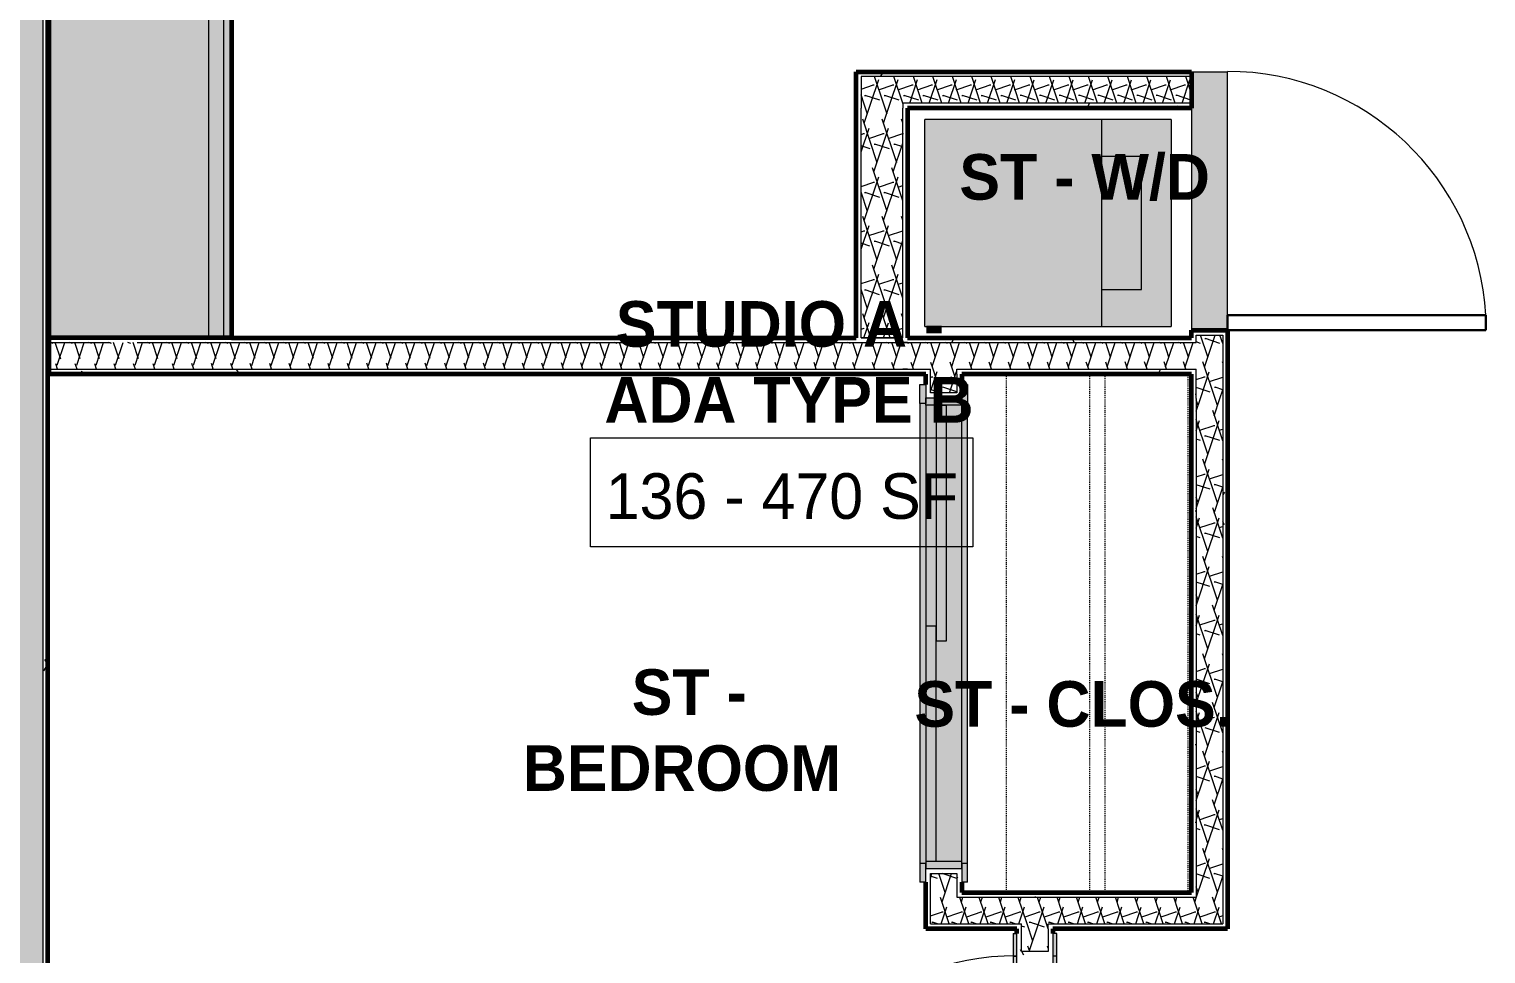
# Model space of a CAD drawing. Header units: inches. Extents: x -4110 to -1807, y 9775 to 11251.
# Drawn here: x -3404.7 to -3212.9, y 10570.9 to 10692.5 of the extents above; entities that cross this region are included whole.
import ezdxf

# ---------------------------------------------------------------- set-up
doc = ezdxf.new("R2010")
doc.units = ezdxf.units.IN
doc.header["$MEASUREMENT"] = 0
doc.linetypes.add('Dash', pattern=[0.25, 0.125, -0.125])
for name, color, linetype, lineweight in [('0-1', 7, 'Continuous', 5), ('0-2', 7, 'Continuous', 9), ('A-AREA-IDEN', 2, 'Continuous', 9), ('A-DOOR', 31, 'Continuous', 18), ('A-DOOR-3', 7, 'Continuous', 9), ('A-DOOR-4', 50, 'Continuous', 30), ('A-DOOR-FRAM-1', 31, 'Continuous', 18), ('A-DOOR-FRAM-2', 7, 'Continuous', 9), ('A-WALL', 113, 'Continuous', 18), ('A-WALL-1', 8, 'Continuous', 5), ('A-WALL-5', 250, 'Continuous', 60), ('A-WALL-6', 10, 'Continuous', 18), ('A-WALL-PATT-1', 7, 'Continuous', 9), ('A-WALL-PATT-2', 253, 'Continuous', 9), ('A-WALL-PATT-4', 111, 'Continuous', 9), ('I-WALL-5', 2, 'Continuous', 60), ('P-SANR-FIXT-1', 135, 'Continuous', 9), ('P-SANR-FIXT-2', 7, 'Continuous', 9), ('Q-CASE-1', 7, 'Continuous', 9), ('Q-CASE-6', 253, 'Continuous', 9), ('Q-CASE-7', 250, 'Continuous', 60), ('Q-CASE-HDLN-1', 7, 'Dash', 9)]:
    doc.layers.add(name, color=color, linetype=linetype, lineweight=lineweight)
doc.styles.add('Century Gothic', font='ufonts.com_century-gothic.ttf', dxfattribs={"height": 6})
doc.styles.add('Century Gothic_B', font='GOTHICB.TTF', dxfattribs={"height": 6})
pattern_1 = [(0, (0, 0), (20.48, 5.12), [0.845, -14.515, 0.845, -14.515, -81.92]), (0, (0, 0), (20.48, 5.12), [-30.72, 0.845, -29.875, 0.845, -14.515, -35.84]), (0, (0, 0), (20.48, 5.12), [-76.8, 0.845, -9.395, 0.845, -24.755]), (120, (7.68, 2.56), (-14.67405, 15.1762003), [0.845, -14.515, 0.845, -14.515, -81.92]), (120, (7.68, 2.56), (-14.67405, 15.1762003), [-30.72, 0.845, -29.875, 0.845, -14.515, -35.84]), (120, (7.68, 2.56), (-14.67405, 15.1762003), [-76.8, 0.845, -9.395, 0.845, -24.755]), (240, (10.24, 12.8), (-5.80595, -20.2962003), [0.845, -14.515, 0.845, -14.515, -81.92]), (240, (10.24, 12.8), (-5.80595, -20.2962003), [-30.72, 0.845, -29.875, 0.845, -14.515, -35.84]), (240, (10.24, 12.8), (-5.80595, -20.2962003), [-76.8, 0.845, -9.395, 0.845, -24.755])]
pattern_2 = [(161.57, (0.32, 0.32), (-2.560496185, -0.000537386), [0, -18.214, 2.022, 0]), (18.43, (-0.32, 0.32), (-2.560496185, 0.000537386), [0, -18.214, 2.022, 0]), (108.43, (0.32, 0.32), (1.27922091, -6.400876726), [6.07, -14.166]), (71.57, (-0.32, 0.32), (1.27922091, 6.400876726), [6.07, -14.166])]

# ---------------------------------------------------------------- blocks, each defined once
blk = doc.blocks.new('SLIDING - FLUSH - SLIDING - FLUSH - 5-0 x 6-8-3934327-ENLARGED RCP - 1ST FLOOR PLAN - WEST')
at = {"layer": 'A-DOOR'}
for points in [[(-30.25, 3), (-32.75, 3), (-32.75, 2.25), (-30.25, 2.25)], [(30.25, 2.38), (30.25, 3), (-30.25, 3), (-30.25, 2.25), (30.25, 2.25)], [(1, 2.25), (-30, 2.25), (-30, 0.87), (1, 0.87)], [(32.75, 2.38), (32.75, 3), (30.25, 3), (30.25, 2.25), (32.75, 2.25)], [(30, 0.87), (-1, 0.87), (-1, -0.5), (30, -0.5)], [(-30.25, -3.25), (-30.25, -2.5), (-32.75, -2.5), (-32.75, -3.25), (-31, -3.25)], [(30.25, -3.25), (30.25, -2.5), (-30.25, -2.5), (-30.25, -3.25), (30.14, -3.25)], [(32.75, -3.25), (32.75, -2.5), (30.25, -2.5), (30.25, -3.25), (31, -3.25)]]:
    blk.add_hatch(color=256, dxfattribs=at).paths.add_polyline_path(points, flags=0)
at = {"layer": 'A-DOOR-FRAM-1'}
for points in [[(-30, 2.25), (-31, 2.25), (-31, -2.5), (-30, -2.5), (-30, 0.87)], [(31, 2.25), (30, 2.25), (30, -2.5), (31, -2.5)]]:
    blk.add_hatch(color=256, dxfattribs=at).paths.add_polyline_path(points, flags=0)
h = blk.add_hatch(color=256, dxfattribs=at)
h.paths.add_polyline_path([(30, -0.5), (-1, -0.5), (-1, 0.87), (-30, 0.87), (-30, -2.5), (30, -2.5)], flags=0)
h.paths.add_polyline_path([(30, 0.87), (30, 2.25), (1, 2.25), (1, 0.87), (9.61, 0.87)], flags=0)
at = {"layer": 'A-DOOR-3'}
for p, q in [((-32.75, 2.25), (-32.75, 3)), ((-30.25, 3), (-32.75, 3)), ((-32.75, 2.25), (-30.25, 2.25)), ((30.25, 3), (-30.25, 3)), ((-30.25, 3), (-30.25, 2.25)), ((1, 2.25), (-30, 2.25)), ((-30, 2.25), (-30, 0.87)), ((1, 2.25), (1, 0.87)), ((30.25, 2.25), (30.25, 3)), ((30.25, 3), (32.75, 3)), ((32.75, 2.25), (30.25, 2.25)), ((32.75, 3), (32.75, 2.25)), ((-30, 0.87), (1, 0.87)), ((30, 0.87), (-1, 0.87)), ((-1, 0.87), (-1, -0.5)), ((30, 0.87), (30, -0.5)), ((-1, -0.5), (30, -0.5)), ((-32.75, -3.25), (-32.75, -2.5)), ((-30.25, -2.5), (-32.75, -2.5)), ((-32.75, -3.25), (-30.25, -3.25)), ((-30.25, -2.5), (-30.25, -3.25)), ((-30.25, -3.25), (30.25, -3.25)), ((30.25, -2.5), (32.75, -2.5)), ((30.25, -3.25), (30.25, -2.5)), ((32.75, -3.25), (30.25, -3.25)), ((32.75, -2.5), (32.75, -3.25))]:
    blk.add_line(p, q, dxfattribs=at)
at = {"layer": 'A-DOOR-FRAM-2'}
for p, q in [((-30, 2.25), (-31, 2.25)), ((-31, -2.5), (-31, 2.25)), ((-30, 2.25), (-30, -2.5)), ((30, 2.25), (1, 2.25)), ((30, -2.5), (30, 2.25)), ((30, 2.25), (31, 2.25)), ((31, 2.25), (31, -2.5)), ((-31, -2.5), (-30, -2.5)), ((-30, -2.5), (30, -2.5)), ((31, -2.5), (30, -2.5))]:
    blk.add_line(p, q, dxfattribs=at)
blk = doc.blocks.new('SWING - SINGLE - FLUSH - SWING - FLUSH - 2-10 x 6-8 - PRIVACY-3983845-ENLARGED RCP - 1ST FLOOR PLAN - WEST')
at = {"layer": 'A-DOOR-FRAM-1'}
for points in [[(-20, 2.38), (-17, 2.38), (-17, 2.88), (-20, 2.88)], [(-17, 2.38), (17, 2.38), (17, 2.88), (-17, 2.88)], [(17, 2.38), (20, 2.38), (20, 2.88), (17, 2.88)], [(-20, -2.87), (-17, -2.87), (-17, -2.37), (-20, -2.37)], [(-17, -2.87), (17, -2.87), (17, -2.37), (-17, -2.37)], [(17, -2.87), (20, -2.87), (20, -2.37), (17, -2.37)]]:
    blk.add_hatch(color=256, dxfattribs=at).paths.add_polyline_path(points, flags=0)
at = {"layer": 'A-DOOR-3'}
blk.add_arc((17, -2.37), 34.07, 180, 266.6343, dxfattribs=at)
at = {"layer": 'A-DOOR-4'}
for p, q in [((15, -2.37), (15, -36.38)), ((17, -2.37), (15, -2.37)), ((17, -2.37), (17, -36.38)), ((17, -36.38), (15, -36.38))]:
    blk.add_line(p, q, dxfattribs=at)
at = {"layer": 'A-DOOR-FRAM-2'}
for p, q in [((-17, 2.88), (-20, 2.88)), ((-20, 2.88), (-20, 2.38)), ((-20, 2.38), (-17, 2.38)), ((17, 2.88), (-17, 2.88)), ((-17, 2.88), (-17, 2.38)), ((-17, 2.38), (17, 2.38)), ((20, 2.88), (17, 2.88)), ((17, 2.88), (17, 2.38)), ((17, 2.38), (20, 2.38)), ((20, 2.88), (20, 2.38)), ((-17, -2.37), (-20, -2.37)), ((-20, -2.87), (-20, -2.37)), ((-20, -2.87), (-17, -2.87)), ((17, -2.37), (-17, -2.37)), ((-17, -2.87), (-17, -2.37)), ((-17, -2.87), (17, -2.87)), ((20, -2.37), (17, -2.37)), ((17, -2.87), (17, -2.37)), ((17, -2.87), (20, -2.87)), ((20, -2.87), (20, -2.37))]:
    blk.add_line(p, q, dxfattribs=at)
blk = doc.blocks.new('OD_CW_Closet - OD_CW_Closet-3786619-ENLARGED RCP - 1ST FLOOR PLAN - WEST')
at = {"layer": 'Q-CASE-HDLN-1'}
for p, q in [((68.99, 24), (0.74, 24)), ((0.74, 13), (68.99, 13)), ((0.74, 11), (68.99, 11)), ((0.74, 0), (68.99, 0))]:
    blk.add_line(p, q, dxfattribs=at)
blk = doc.blocks.new('SWING - SINGLE - FLUSH - SWING - OFFSET PIVOT - 34_ x 80_ - DRYWALL FRAME-3983855-ENLARGED RCP - 1ST FLOOR PLAN - WEST')
at = {"layer": 'A-DOOR-3'}
blk.add_arc((17, 2.37), 34.07, 93.3657, 180, dxfattribs=at)
at = {"layer": 'A-DOOR-4'}
for p, q in [((15, 2.37), (15, 36.38)), ((17, 36.38), (15, 36.38)), ((17, 2.37), (17, 36.38)), ((17, 2.37), (15, 2.37))]:
    blk.add_line(p, q, dxfattribs=at)
blk = doc.blocks.new('Stacked Washer and Dryer - 26_x25_ - Private-3627842-ENLARGED RCP - 1ST FLOOR PLAN - WEST')
at = {"layer": 'P-SANR-FIXT-1'}
blk.add_hatch(color=256, dxfattribs=at).paths.add_polyline_path([(29.04, 13.62), (0, 13.62), (0, -13.63), (32.44, -13.63), (32.44, 13.62)], flags=0)
at = {"layer": 'P-SANR-FIXT-2'}
for p, q in [((32.44, 13.62), (0, 13.62)), ((0, -13.63), (0, 13.62)), ((23.34, -13.63), (23.34, 13.62)), ((32.44, 13.62), (32.44, -13.63)), ((28.53, 8.75), (23.34, 8.75)), ((28.53, -8.75), (28.53, 8.75)), ((23.34, -8.75), (28.53, -8.75)), ((0, -13.63), (32.44, -13.63))]:
    blk.add_line(p, q, dxfattribs=at)
blk = doc.blocks.new('OD_CW_Base Cabinet - OD_CW_Base Cabinet-3857769-ENLARGED RCP - 1ST FLOOR PLAN - WEST')
at = {"layer": 'Q-CASE-6'}
for points in [[(0.74, -1), (162.69, -1), (162.69, 0), (0.74, 0)], [(0.74, -3), (162.69, -3), (162.69, -1), (0.74, -1)], [(0.74, -14.43), (0.74, -24), (162.69, -24), (162.69, -3), (0.74, -3)]]:
    blk.add_hatch(color=256, dxfattribs=at).paths.add_polyline_path(points, flags=0)
at = {"layer": 'Q-CASE-1'}
for p, q in [((0.74, 0), (0.74, -1)), ((162.69, 0), (0.74, 0)), ((162.69, -1), (0.74, -1)), ((0.74, -1), (0.74, -3)), ((162.69, -1), (0.74, -1)), ((162.69, -1), (162.69, 0)), ((162.69, -3), (162.69, -1)), ((0.74, -3), (0.74, -24)), ((162.69, -3), (0.74, -3)), ((162.69, -24), (162.69, -3)), ((162.69, -24), (0.74, -24))]:
    blk.add_line(p, q, dxfattribs=at)
at = {"layer": 'Q-CASE-7'}
for p, q in [((0.74, -24), (0.74, 0)), ((0.74, 0), (162.69, 0)), ((162.69, 0), (162.69, -24)), ((162.69, -24), (0.74, -24))]:
    blk.add_line(p, q, dxfattribs=at)
blk = doc.blocks.new('CTR - 1st Phase - Unit Layouts_rvt-1-ENLARGED RCP - 1ST FLOOR PLAN - WEST')
at = {"layer": 'A-WALL-1'}
blk.add_hatch(color=256, dxfattribs=at).paths.add_polyline_path([(-3246.92, 10652.91), (-3246.92, 10686.91), (-3251.67, 10686.91), (-3251.67, 10652.91), (-3247.55, 10652.91)], flags=0)
at = {"layer": 'A-WALL-PATT-1'}
h = blk.add_hatch(dxfattribs=at)
h.set_pattern_fill('FP_1', color=256, style=0, pattern_type=2)
h.set_pattern_definition(pattern_1)
h.paths.add_polyline_path([(-3286.8, 10686.29), (-3251.67, 10686.29), (-3251.67, 10686.91), (-3295.8, 10686.91), (-3295.8, 10686.29), (-3289.67, 10686.29)], flags=0)
h = blk.add_hatch(dxfattribs=at)
h.set_pattern_fill('FP_1', color=256, style=0, pattern_type=2)
h.set_pattern_definition(pattern_1)
h.paths.add_polyline_path([(-3289.67, 10682.16), (-3251.67, 10682.16), (-3251.67, 10682.79), (-3289.67, 10682.79)], flags=0)
h = blk.add_hatch(dxfattribs=at)
h.set_pattern_fill('FP_1', color=256, style=0, pattern_type=2)
h.set_pattern_definition(pattern_1)
h.paths.add_polyline_path([(-3251.05, 10643.92), (-3251.05, 10647.79), (-3251.67, 10647.79), (-3251.67, 10643.92)], flags=0)
h.paths.add_polyline_path([(-3251.05, 10651.29), (-3251.05, 10652.29), (-3249.3, 10652.29), (-3249.3, 10652.91), (-3251.67, 10652.91), (-3251.67, 10651.29)], flags=0)
h = blk.add_hatch(dxfattribs=at)
h.set_pattern_fill('FP_1', color=256, style=0, pattern_type=2)
h.set_pattern_definition(pattern_1)
h.paths.add_polyline_path([(-3394.24, 10651.29), (-3394.24, 10651.91), (-3402.05, 10651.91), (-3402.05, 10651.29)], flags=0)
h.paths.add_polyline_path([(-3381.05, 10651.29), (-3289.05, 10651.29), (-3289.05, 10651.91), (-3390.49, 10651.91), (-3390.49, 10651.29)], flags=0)
h = blk.add_hatch(dxfattribs=at)
h.set_pattern_fill('FP_1', color=256, style=0, pattern_type=2)
h.set_pattern_definition(pattern_1)
h.paths.add_polyline_path([(-3281.92, 10651.29), (-3251.67, 10651.29), (-3251.67, 10651.91), (-3289.05, 10651.91), (-3289.05, 10651.29), (-3282.55, 10651.29)], flags=0)
h = blk.add_hatch(dxfattribs=at)
h.set_pattern_fill('FP_1', color=256, style=0, pattern_type=2)
h.set_pattern_definition(pattern_1)
h.paths.add_polyline_path([(-3402.05, 10647.16), (-3289.05, 10647.16), (-3289.05, 10647.79), (-3402.05, 10647.79)], flags=0)
h = blk.add_hatch(dxfattribs=at)
h.set_pattern_fill('FP_1', color=256, style=0, pattern_type=2)
h.set_pattern_definition(pattern_1)
h.paths.add_polyline_path([(-3289.05, 10647.16), (-3286.05, 10647.16), (-3286.05, 10647.79), (-3289.05, 10647.79)], flags=0)
h.paths.add_polyline_path([(-3252.46, 10647.16), (-3251.67, 10647.16), (-3251.67, 10647.79), (-3282.55, 10647.79), (-3282.55, 10647.16), (-3254.36, 10647.16)], flags=0)
h = blk.add_hatch(dxfattribs=at)
h.set_pattern_fill('FP_1', color=256, style=0, pattern_type=2)
h.set_pattern_definition(pattern_1)
h.paths.add_polyline_path([(-3282.55, 10578.29), (-3281.92, 10578.29), (-3281.92, 10582.04), (-3284.3, 10582.04), (-3284.3, 10581.41), (-3282.55, 10581.41), (-3282.55, 10578.53)], flags=0)
h.paths.add_polyline_path([(-3284.3, 10644.04), (-3281.92, 10644.04), (-3281.92, 10647.16), (-3282.55, 10647.15), (-3282.55, 10644.66), (-3284.3, 10644.66)], flags=0)
h = blk.add_hatch(dxfattribs=at)
h.set_pattern_fill('FP_1', color=256, style=0, pattern_type=2)
h.set_pattern_definition(pattern_1)
h.paths.add_polyline_path([(-3251.05, 10578.29), (-3251.05, 10643.92), (-3251.67, 10643.92), (-3251.67, 10578.29)], flags=0)
h = blk.add_hatch(dxfattribs=at)
h.set_pattern_fill('FP_1', color=256, style=0, pattern_type=2)
h.set_pattern_definition(pattern_1)
h.paths.add_polyline_path([(-3246.92, 10574.16), (-3246.92, 10643.92), (-3247.55, 10643.92), (-3247.55, 10574.16)], flags=0)
h = blk.add_hatch(dxfattribs=at)
h.set_pattern_fill('FP_1', color=256, style=0, pattern_type=2)
h.set_pattern_definition(pattern_1)
h.paths.add_polyline_path([(-3274.67, 10578.29), (-3251.67, 10578.29), (-3251.67, 10578.91), (-3281.92, 10578.91), (-3281.92, 10578.29)], flags=0)
h = blk.add_hatch(dxfattribs=at)
h.set_pattern_fill('FP_1', color=256, style=0, pattern_type=2)
h.set_pattern_definition(pattern_1)
h.paths.add_polyline_path([(-3274.05, 10475.54), (-3274.05, 10489.91), (-3272.3, 10489.91), (-3272.3, 10490.54), (-3274.67, 10490.54), (-3274.65, 10476.14), (-3274.05, 10475.54)], flags=0)
h.paths.add_polyline_path([(-3274.67, 10524.54), (-3272.3, 10524.54), (-3272.3, 10525.16), (-3274.05, 10525.16), (-3274.05, 10528.79), (-3274.67, 10528.79), (-3274.67, 10525.16)], flags=0)
h.paths.add_polyline_path([(-3274.67, 10532.29), (-3274.05, 10532.32), (-3274.05, 10535.91), (-3272.3, 10535.91), (-3272.3, 10536.54), (-3274.67, 10536.54), (-3274.67, 10532.91)], flags=0)
h.paths.add_polyline_path([(-3273.92, 10570.54), (-3272.3, 10570.54), (-3272.3, 10571.16), (-3274.05, 10571.16), (-3274.05, 10574.16), (-3274.67, 10574.16), (-3274.67, 10570.54), (-3274.05, 10570.54)], flags=0)
at = {"layer": 'A-WALL-PATT-2'}
h = blk.add_hatch(dxfattribs=at)
h.set_pattern_fill('FP_2', color=256, style=0, pattern_type=2)
h.set_pattern_definition(pattern_2)
h.paths.add_polyline_path([(-3295.17, 10682.79), (-3251.67, 10682.79), (-3251.67, 10686.29), (-3295.17, 10686.29)], flags=0)
h = blk.add_hatch(dxfattribs=at)
h.set_pattern_fill('FP_2', color=256, style=0, pattern_type=2)
h.set_pattern_definition(pattern_2)
h.paths.add_polyline_path([(-3289.67, 10651.91), (-3289.67, 10682.79), (-3295.17, 10682.79), (-3295.17, 10651.91)], flags=0)
h = blk.add_hatch(dxfattribs=at)
h.set_pattern_fill('FP_2', color=256, style=0, pattern_type=2)
h.set_pattern_definition(pattern_2)
h.paths.add_polyline_path([(-3247.55, 10643.92), (-3247.55, 10652.29), (-3251.05, 10652.29), (-3251.05, 10643.92), (-3249.3, 10643.92)], flags=0)
h = blk.add_hatch(dxfattribs=at)
h.set_pattern_fill('FP_2', color=256, style=0, pattern_type=2)
h.set_pattern_definition(pattern_2)
h.paths.add_polyline_path([(-3289.67, 10647.79), (-3289.67, 10651.29), (-3402.05, 10651.29), (-3402.05, 10647.79), (-3310.11, 10647.79)], flags=0)
h = blk.add_hatch(dxfattribs=at)
h.set_pattern_fill('FP_2', color=256, style=0, pattern_type=2)
h.set_pattern_definition(pattern_2)
h.paths.add_polyline_path([(-3280.3, 10647.79), (-3251.05, 10647.8), (-3251.05, 10651.29), (-3289.67, 10651.29), (-3289.67, 10647.79), (-3281.92, 10647.79)], flags=0)
h = blk.add_hatch(dxfattribs=at)
h.set_pattern_fill('FP_2', color=256, style=0, pattern_type=2)
h.set_pattern_definition(pattern_2)
h.paths.add_polyline_path([(-3286.05, 10574.79), (-3282.55, 10574.79), (-3282.55, 10581.41), (-3286.05, 10581.41), (-3286.05, 10578.29)], flags=0)
h.paths.add_polyline_path([(-3284.3, 10644.66), (-3282.55, 10644.66), (-3282.55, 10647.79), (-3286.05, 10647.79), (-3286.05, 10644.66)], flags=0)
h = blk.add_hatch(dxfattribs=at)
h.set_pattern_fill('FP_2', color=256, style=0, pattern_type=2)
h.set_pattern_definition(pattern_2)
h.paths.add_polyline_path([(-3249.3, 10574.79), (-3247.55, 10574.79), (-3247.55, 10643.92), (-3251.05, 10643.92), (-3251.05, 10574.79)], flags=0)
h = blk.add_hatch(dxfattribs=at)
h.set_pattern_fill('FP_2', color=256, style=0, pattern_type=2)
h.set_pattern_definition(pattern_2)
h.paths.add_polyline_path([(-3282.55, 10574.79), (-3251.05, 10574.81), (-3251.05, 10578.29), (-3282.55, 10578.29), (-3282.55, 10574.84)], flags=0)
h = blk.add_hatch(dxfattribs=at)
h.set_pattern_fill('FP_2', color=256, style=0, pattern_type=2)
h.set_pattern_definition(pattern_2)
h.paths.add_polyline_path([(-3270.55, 10475.54), (-3270.55, 10489.91), (-3274.05, 10489.91), (-3274.05, 10475.54), (-3272.3, 10475.54)], flags=0)
h.paths.add_polyline_path([(-3272.3, 10525.16), (-3270.55, 10525.16), (-3270.55, 10535.91), (-3274.05, 10535.91), (-3274.05, 10525.16)], flags=0)
h.paths.add_polyline_path([(-3274.05, 10571.16), (-3270.55, 10571.16), (-3270.55, 10574.79), (-3274.05, 10574.79), (-3274.05, 10574.16)], flags=0)
at = {"layer": 'A-WALL-5'}
for p, q in [((-3295.8, 10686.91), (-3251.67, 10686.91)), ((-3295.8, 10686.29), (-3295.8, 10686.91)), ((-3251.67, 10686.91), (-3251.67, 10682.16)), ((-3295.8, 10682.16), (-3295.8, 10686.29)), ((-3295.8, 10651.91), (-3295.8, 10682.16)), ((-3251.67, 10682.16), (-3289.05, 10682.16)), ((-3289.05, 10682.16), (-3289.05, 10651.91)), ((-3251.67, 10651.91), (-3251.67, 10652.91)), ((-3251.67, 10652.91), (-3246.92, 10652.91)), ((-3246.92, 10652.91), (-3246.92, 10643.92)), ((-3402.05, 10647.16), (-3402.05, 10651.91)), ((-3378.05, 10651.91), (-3295.8, 10651.91)), ((-3289.05, 10651.91), (-3251.67, 10651.91)), ((-3289.05, 10647.16), (-3402.05, 10647.16)), ((-3286.67, 10647.16), (-3289.05, 10647.16)), ((-3286.67, 10645.79), (-3286.67, 10647.16)), ((-3281.92, 10647.16), (-3281.92, 10645.79)), ((-3251.67, 10647.16), (-3281.92, 10647.16)), ((-3251.67, 10643.92), (-3251.67, 10647.16)), ((-3251.67, 10578.91), (-3251.67, 10643.92)), ((-3246.92, 10643.92), (-3246.92, 10574.16)), ((-3286.67, 10574.16), (-3286.67, 10580.29)), ((-3281.92, 10580.29), (-3281.92, 10578.91)), ((-3281.92, 10578.91), (-3251.67, 10578.91)), ((-3286.05, 10574.16), (-3286.67, 10574.16)), ((-3281.92, 10574.16), (-3286.05, 10574.16)), ((-3274.67, 10574.16), (-3281.92, 10574.16)), ((-3274.67, 10573.54), (-3274.67, 10574.16)), ((-3269.92, 10574.16), (-3269.92, 10573.54)), ((-3251.67, 10574.16), (-3269.92, 10574.16)), ((-3247.55, 10574.16), (-3251.67, 10574.16)), ((-3246.92, 10574.16), (-3247.55, 10574.16))]:
    blk.add_line(p, q, dxfattribs=at)
at = {"layer": 'A-WALL-6'}
for p, q in [((-3251.67, 10686.91), (-3246.92, 10686.91)), ((-3246.92, 10652.91), (-3246.92, 10686.91)), ((-3251.67, 10686.29), (-3295.17, 10686.29)), ((-3295.17, 10686.29), (-3295.17, 10682.79)), ((-3295.17, 10682.79), (-3295.17, 10682.16)), ((-3251.67, 10682.79), (-3289.67, 10682.79)), ((-3289.67, 10682.79), (-3289.67, 10682.16)), ((-3295.17, 10651.91), (-3295.17, 10682.16)), ((-3289.67, 10651.91), (-3289.67, 10682.16)), ((-3251.67, 10682.16), (-3251.67, 10652.91)), ((-3251.05, 10651.29), (-3251.05, 10652.29)), ((-3251.05, 10652.29), (-3249.3, 10652.29)), ((-3249.3, 10652.29), (-3247.55, 10652.29)), ((-3247.55, 10652.29), (-3247.55, 10643.92)), ((-3402.05, 10651.29), (-3394.24, 10651.29)), ((-3394.24, 10651.29), (-3393.99, 10651.29)), ((-3390.49, 10651.29), (-3289.67, 10651.29)), ((-3295.17, 10651.91), (-3289.67, 10651.91)), ((-3289.67, 10651.91), (-3295.17, 10651.91)), ((-3289.67, 10651.29), (-3289.05, 10651.29)), ((-3289.05, 10651.29), (-3289.67, 10651.29)), ((-3289.05, 10651.29), (-3251.67, 10651.29)), ((-3251.67, 10651.29), (-3251.05, 10651.29)), ((-3402.05, 10647.79), (-3289.67, 10647.79)), ((-3289.67, 10647.79), (-3289.05, 10647.79)), ((-3289.05, 10647.79), (-3289.67, 10647.79)), ((-3289.05, 10647.79), (-3286.05, 10647.79)), ((-3286.05, 10647.16), (-3286.05, 10647.79)), ((-3286.05, 10644.66), (-3286.05, 10647.16)), ((-3282.55, 10647.16), (-3282.55, 10647.79)), ((-3282.55, 10647.79), (-3251.67, 10647.79)), ((-3282.55, 10647.16), (-3282.55, 10644.66)), ((-3251.67, 10647.79), (-3251.05, 10647.79)), ((-3251.05, 10643.92), (-3251.05, 10647.79)), ((-3284.3, 10644.66), (-3286.05, 10644.66)), ((-3282.55, 10644.66), (-3284.3, 10644.66)), ((-3251.05, 10643.92), (-3251.05, 10578.29)), ((-3247.55, 10643.92), (-3247.55, 10574.79)), ((-3286.05, 10574.79), (-3286.05, 10581.41)), ((-3286.05, 10581.41), (-3284.3, 10581.41)), ((-3284.3, 10581.41), (-3282.55, 10581.41)), ((-3282.55, 10581.41), (-3282.55, 10578.29)), ((-3282.55, 10578.29), (-3281.92, 10578.29)), ((-3281.92, 10578.29), (-3251.67, 10578.29)), ((-3251.67, 10578.29), (-3251.05, 10578.29)), ((-3286.05, 10574.79), (-3282.55, 10574.79)), ((-3282.55, 10574.79), (-3281.92, 10574.79)), ((-3281.92, 10574.79), (-3274.05, 10574.79)), ((-3274.05, 10574.16), (-3274.05, 10574.79)), ((-3274.05, 10571.16), (-3274.05, 10574.16)), ((-3270.55, 10574.16), (-3270.55, 10574.79)), ((-3270.55, 10574.79), (-3251.67, 10574.79)), ((-3270.55, 10574.16), (-3270.55, 10571.16)), ((-3251.67, 10574.79), (-3251.05, 10574.79)), ((-3251.05, 10574.79), (-3247.55, 10574.79)), ((-3272.3, 10571.16), (-3274.05, 10571.16)), ((-3270.55, 10571.16), (-3272.3, 10571.16))]:
    blk.add_line(p, q, dxfattribs=at)
at = {"layer": '0-2'}
for name, p, rotation in [('OD_CW_Base Cabinet - OD_CW_Base Cabinet-3857769-ENLARGED RCP - 1ST FLOOR PLAN - WEST', (-3378.05, 10814.6), 270.0000000000032), ('SWING - SINGLE - FLUSH - SWING - OFFSET PIVOT - 34_ x 80_ - DRYWALL FRAME-3983855-ENLARGED RCP - 1ST FLOOR PLAN - WEST', (-3249.3, 10669.91), 269.9999999999731), ('OD_CW_Closet - OD_CW_Closet-3786619-ENLARGED RCP - 1ST FLOOR PLAN - WEST', (-3276.09, 10647.9), 270.0000000000169), ('SLIDING - FLUSH - SLIDING - FLUSH - 5-0 x 6-8-3934327-ENLARGED RCP - 1ST FLOOR PLAN - WEST', (-3284.42, 10613.04), 90.00000000004438), ('SWING - SINGLE - FLUSH - SWING - FLUSH - 2-10 x 6-8 - PRIVACY-3983845-ENLARGED RCP - 1ST FLOOR PLAN - WEST', (-3272.3, 10553.54), 270.0000000000316)]:
    blk.add_blockref(name, p, dxfattribs=dict(at, rotation=rotation))
blk.add_blockref('Stacked Washer and Dryer - 26_x25_ - Private-3627842-ENLARGED RCP - 1ST FLOOR PLAN - WEST', (-3286.8, 10667.04), dxfattribs=at)

msp = doc.modelspace()

# ---------------------------------------------------------------- hatches: boundary and pattern name
at = {"layer": 'A-WALL-PATT-4'}
h = msp.add_hatch(dxfattribs=at)
h.set_pattern_fill('FP_2', color=256, style=0, pattern_type=2)
h.set_pattern_definition(pattern_2)
h.paths.add_polyline_path([(-3407.67, 10452.04), (-3402.92, 10452.04), (-3402.92, 10814.49), (-3408.42, 10814.49), (-3408.42, 10452.04)], flags=0)
h = msp.add_hatch(dxfattribs=at)
h.set_pattern_fill('FP_1', color=256, style=0, pattern_type=2)
h.set_pattern_definition(pattern_1)
h.paths.add_polyline_path([(-3402.92, 10457.54), (-3402.3, 10457.54), (-3402.3, 10814.49), (-3402.92, 10814.49), (-3402.92, 10458.16)], flags=0)

# ---------------------------------------------------------------- linework, layer by layer
at = {"layer": 'A-AREA-IDEN', "flags": 128}
msp.add_lwpolyline([(-3330.8, 10638.76), (-3280.46, 10638.76), (-3280.46, 10624.43), (-3330.8, 10624.43)], close=True, dxfattribs=at)
at = {"layer": 'A-WALL'}
msp.add_line((-3402.92, 10814.49), (-3402.92, 10457.54), dxfattribs=at)
at = {"layer": 'I-WALL-5'}
msp.add_line((-3402.3, 10814.49), (-3402.3, 10458.16), dxfattribs=at)

# ---------------------------------------------------------------- block references
at = {"layer": '0-1'}
msp.add_blockref('CTR - 1st Phase - Unit Layouts_rvt-1-ENLARGED RCP - 1ST FLOOR PLAN - WEST', (0, 0), dxfattribs=at)

# ---------------------------------------------------------------- texts
at = {"layer": 'A-AREA-IDEN', "char_height": 6, "attachment_point": 1}
for s, insert, width, style in [('ST - W/D', (-3282.23, 10676.1), 40.804, 'Century Gothic_B'), ('STUDIO A -', (-3327.46, 10656.75), 52.722, 'Century Gothic_B'), ('ADA TYPE B', (-3328.96, 10646.75), 56.358, 'Century Gothic_B'), ('136 - 470 SF', (-3328.8, 10634.1), 55.954, 'Century Gothic'), ('ST -', (-3325.37, 10608.3), 16.766, 'Century Gothic_B'), ('ST - CLOS.', (-3288.15, 10606.74), 49.086, 'Century Gothic_B'), ('BEDROOM', (-3339.71, 10598.3), 51.51, 'Century Gothic_B')]:
    msp.add_mtext(s, dxfattribs=dict(at, insert=insert, width=width, style=style))

doc.saveas('drawing.dxf')
